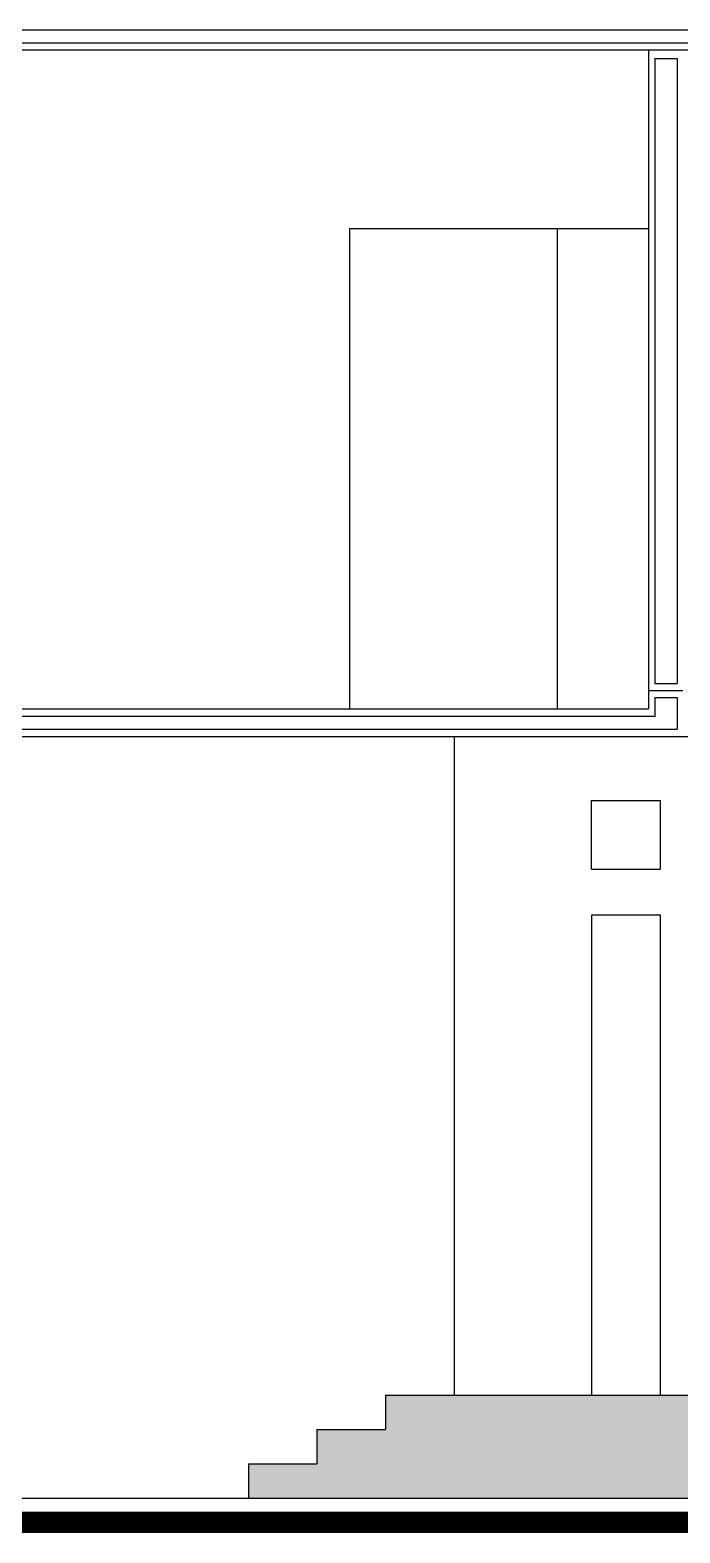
# Model space of a CAD drawing. Extents: x 152 to 700, y -120 to 84.
# Drawn here: x 158.45 to 161.29, y 54.55 to 61.12 of the extents above; entities that cross this region are included whole.
import ezdxf

# ---------------------------------------------------------------- set-up
doc = ezdxf.new("R2010")
doc.units = 0
doc.header["$LTSCALE"] = 0.03
doc.layers.get('0').update_dxf_attribs({"linetype": 'CONTINUOUS'})
doc.layers.add('CALIDAD', color=30, linetype='CONTINUOUS')
doc.layers.add('MUEBLES', color=8, linetype='CONTINUOUS')

msp = doc.modelspace()

# ---------------------------------------------------------------- hatches: boundary and pattern name
at = {"layer": 'MUEBLES', "ltscale": 0.03}
h = msp.add_hatch(dxfattribs=at)
h.set_pattern_fill('AR-PARQ1', color=256, scale=0.00025, angle=45, style=0)
h.set_pattern_definition([(135, (-212.28491, 105.45641), (-0.107763073, 7e-18), [0.0762, -0.0762]), (135, (-212.27593, 105.46539), (-0.107763073, 7e-18), [0.0762, -0.0762]), (135, (-212.26695, 105.47437), (-0.107763073, 7e-18), [0.0762, -0.0762]), (135, (-212.25797, 105.48335), (-0.107763073, 7e-18), [0.0762, -0.0762]), (135, (-212.24899, 105.49233), (-0.107763073, 7e-18), [0.0762, -0.0762]), (135, (-212.24001, 105.50131), (-0.107763073, 7e-18), [0.0762, -0.0762]), (135, (-212.23103, 105.51029), (-0.107763073, 7e-18), [0.0762, -0.0762]), (45, (-212.338795, 105.51029), (0.107763073, -7e-18), [0.0762, -0.0762]), (45, (-212.347775, 105.51927), (0.107763073, -7e-18), [0.0762, -0.0762]), (45, (-212.356755, 105.52825), (0.107763073, -7e-18), [0.0762, -0.0762]), (45, (-212.365735, 105.53723), (0.107763073, -7e-18), [0.0762, -0.0762]), (45, (-212.374716, 105.54621), (0.107763073, -7e-18), [0.0762, -0.0762]), (45, (-212.383696, 105.55519), (0.107763073, -7e-18), [0.0762, -0.0762]), (45, (-212.392676, 105.56417), (0.107763073, -7e-18), [0.0762, -0.0762])])
h.paths.add_polyline_path([(182.2388, 54.7054), (182.2388, 55.1554), (160.0054, 55.1554), (160.0054, 55.0054), (159.7054, 55.0054), (159.7054, 54.8554), (159.4054, 54.8554), (159.4054, 54.7054)])

# ---------------------------------------------------------------- linework, layer by layer
at = {"ltscale": 0.03}
for p, q in [((156.3804, 61.0354), (165.4054, 61.0354)), ((161.1554, 61.0354), (161.1554, 58.1554)), ((159.8479, 60.2554), (159.8479, 58.1554)), ((159.8479, 60.2554), (161.1554, 60.2554)), ((160.7554, 60.2554), (160.7554, 58.1554)), ((161.1554, 58.2354), (161.3054, 58.2354)), ((156.0804, 58.1554), (161.1554, 58.1554)), ((156.3804, 58.0354), (164.0477, 58.0354)), ((160.3054, 58.0354), (160.3054, 55.1554)), ((160.9054, 57.7554), (161.2054, 57.7554)), ((160.9054, 57.4554), (160.9054, 57.7554)), ((161.2054, 57.7554), (161.2054, 57.4554)), ((160.9054, 57.4554), (161.2054, 57.4554)), ((160.9054, 57.2554), (160.9054, 55.1554)), ((160.9054, 57.2554), (161.2054, 57.2554)), ((161.2054, 57.2554), (161.2054, 55.1554)), ((160.0054, 55.1554), (160.0054, 55.0054)), ((160.0054, 55.1554), (182.2388, 55.1554)), ((159.7054, 55.0054), (159.7054, 54.8554)), ((159.7054, 55.0054), (160.0054, 55.0054)), ((159.4054, 54.8554), (159.4054, 54.7054)), ((159.4054, 54.8554), (159.7054, 54.8554)), ((154.1483, 54.7054), (182.2388, 54.7054))]:
    msp.add_line(p, q, dxfattribs=at)
at = {"ltscale": 0.03, "const_width": 0.0923}
msp.add_lwpolyline([(154.1483, 54.5999), (182.2388, 54.5999)], dxfattribs=at)
at = {"layer": 'CALIDAD', "ltscale": 0.03}
for p, q in [((165.4668, 61.1223), (156.1234, 61.1223)), ((156.3301, 61.0661), (165.4668, 61.0661)), ((161.1826, 60.9983), (161.1826, 58.2663)), ((161.1826, 60.9983), (161.2797, 60.9983)), ((161.2797, 60.9983), (161.2797, 58.2663)), ((161.1826, 58.2663), (161.2797, 58.2663)), ((161.183, 58.2059), (161.2798, 58.2059)), ((161.183, 58.2059), (161.183, 58.1223)), ((161.2798, 58.2059), (161.2798, 58.0661)), ((161.183, 58.1223), (156.1234, 58.1223)), ((156.3301, 58.0661), (161.2798, 58.0661))]:
    msp.add_line(p, q, dxfattribs=at)

doc.saveas('drawing.dxf')
